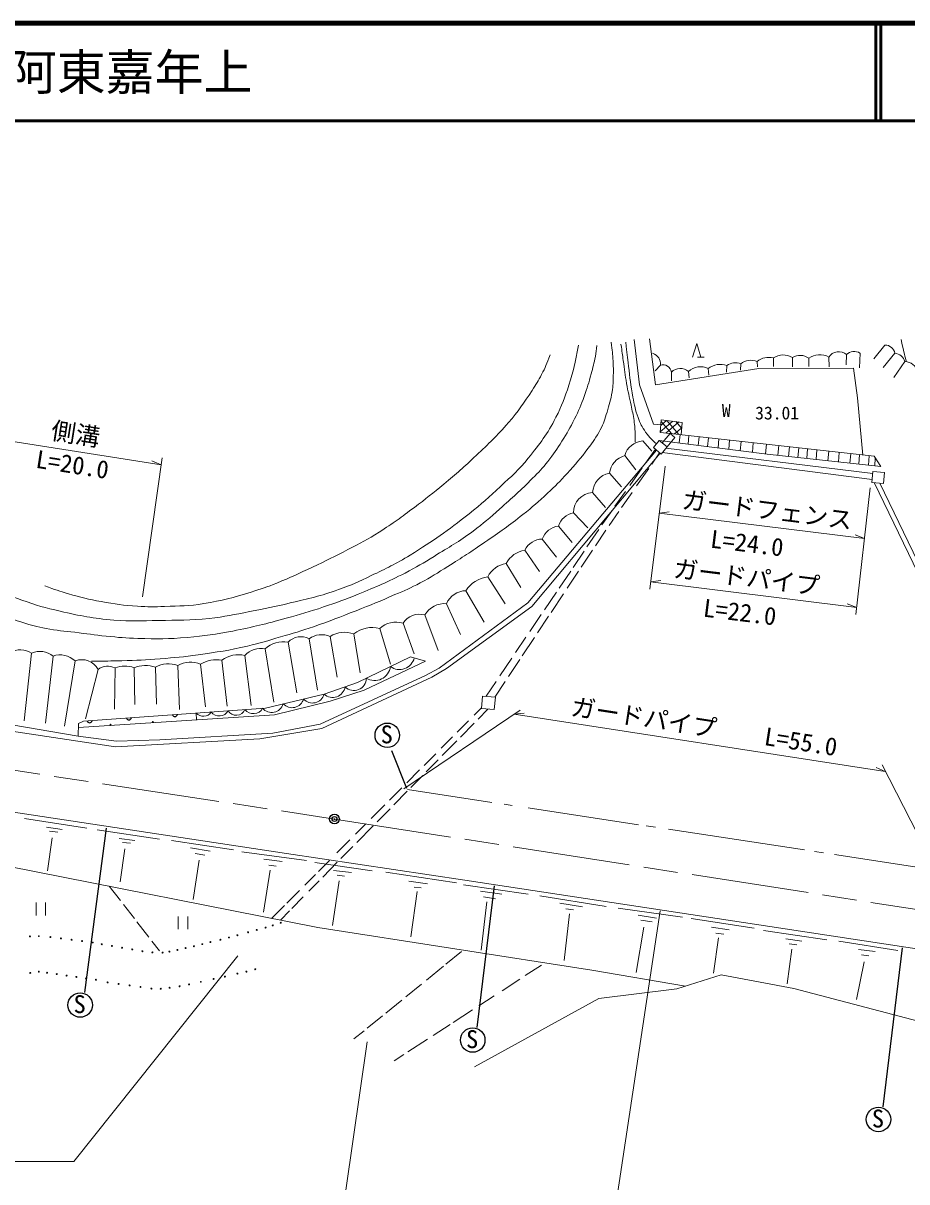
# Model space of a CAD drawing. Units: millimetres, scale not verified. Extents: x 40000 to 680000, y 20000 to 380000.
# Drawn here: x 421593 to 511918, y 261506 to 380000 of the extents above; entities that cross this region are included whole.
import ezdxf
from ezdxf.enums import TextEntityAlignment as Align

# ---------------------------------------------------------------- set-up
doc = ezdxf.new("R2010")
doc.units = ezdxf.units.MM
doc.header["$LTSCALE"] = 1000
doc.header["$PDMODE"] = 32
doc.header["$PDSIZE"] = 500
doc.linetypes.add('CHAIN', pattern=[18.5, 12, -1.5, 3.5, -1.5])
for name, color, linetype, lineweight in [('M-BGD', 7, 'Continuous', 13), ('M-BMK', 2, 'CHAIN', 13), ('M-BMK-SRVR', 3, 'Continuous', 25), ('M-STR-HTXT', 7, 'Continuous', 13), ('M-STR-STRC', 7, 'Continuous', 13), ('M-TTL', 2, 'Continuous', 140), ('M-TTL-BAND', 7, 'Continuous', 25), ('M-TTL-LINE', 7, 'Continuous', 50)]:
    doc.layers.add(name, color=color, linetype=linetype, lineweight=lineweight)
doc.layers.add('M-TTL-TXT', color=7, linetype='Continuous')
doc.styles.add('ＭＳ ゴシック', font='')
doc.styles.get('ＭＳ ゴシック').set_extended_font_data('MS Gothic')

msp = doc.modelspace()

# ---------------------------------------------------------------- linework, layer by layer
at = {"layer": 'M-BGD'}
for p, q in [((484595, 343013), (484048, 347654)), ((486234, 343012), (485624, 347723)), ((490023, 345832), (490443, 347232)), ((490443, 347232), (490863, 345832)), ((505748, 346110), (505732, 345048)), ((507132, 346251), (507086, 344757)), ((509680, 347080), (508535, 345681)), ((510689, 346239), (509488, 344798)), ((486735, 345024), (486196, 344439)), ((491213, 345832), (490513, 345832)), ((493523, 345002), (493487, 344318)), ((494953, 345156), (494926, 344523)), ((496621, 345409), (496665, 344841)), ((498275, 345759), (498275, 344882)), ((500224, 345801), (500244, 344857)), ((501892, 345731), (501914, 344888)), ((503939, 345843), (503964, 344857)), ((511713, 345383), (510582, 343760)), ((496791, 344673), (486234, 343012)), ((487851, 344320), (487851, 343439)), ((489602, 344370), (489655, 343738)), ((491621, 344669), (491683, 344019)), ((506483, 344707), (496791, 344673)), ((506885, 341687), (506483, 344707)), ((486015, 338998), (484595, 343013)), ((507433, 335833), (506885, 341687)), ((486764, 338906), (486015, 338998)), ((486802, 339418), (486707, 338151)), ((486712, 338218), (487983, 339286)), ((486761, 338871), (487340, 339358)), ((486791, 339276), (487862, 338022)), ((488961, 339176), (486802, 339418)), ((487285, 338086), (488627, 339214)), ((487399, 339351), (488606, 337939)), ((488315, 339249), (488915, 338546)), ((488961, 339176), (488867, 337909)), ((487729, 338037), (486707, 338151)), ((487729, 338037), (486921, 337086)), ((488191, 337630), (487729, 338037)), ((508573, 335706), (487729, 338037)), ((488164, 337988), (488920, 338624)), ((488738, 337924), (488634, 337077)), ((489650, 337822), (489567, 336957)), ((484918, 337279), (485860, 336221)), ((486617, 337335), (486007, 336588)), ((486799, 335940), (486007, 336588)), ((487410, 336686), (486617, 337335)), ((486617, 337335), (497627, 335927)), ((486799, 335940), (487410, 336686)), ((508437, 333957), (487292, 336543)), ((487410, 336686), (488191, 337630)), ((490685, 337706), (490593, 336826)), ((491660, 337597), (491528, 336707)), ((492717, 337479), (492626, 336566)), ((493807, 337357), (493716, 336427)), ((494973, 337227), (494883, 336278)), ((496222, 337087), (496136, 336117)), ((497575, 336936), (497467, 335947)), ((498831, 336795), (498718, 335808)), ((499928, 336673), (499818, 335689)), ((500876, 336567), (500774, 335586)), ((473176, 320733), (486328, 336325)), ((473575, 320345), (486709, 336013)), ((483081, 335779), (484224, 334305)), ((485212, 335006), (486213, 336419)), ((485856, 334913), (486653, 336059)), ((486915, 336082), (508379, 333348)), ((497627, 335927), (509267, 334665)), ((501769, 336467), (501710, 335484)), ((502721, 336360), (502644, 335383)), ((503958, 336222), (503837, 335254)), ((505012, 336104), (504930, 335135)), ((506195, 335972), (506082, 335010)), ((507085, 335872), (507017, 334909)), ((508056, 335764), (508003, 334802)), ((509267, 334665), (508573, 335706)), ((508696, 335522), (508661, 334731)), ((483597, 332725), (484876, 334533)), ((484293, 332668), (485534, 334450)), ((508456, 334157), (508348, 333030)), ((509637, 334044), (508456, 334157)), ((481511, 333987), (482757, 332567)), ((508348, 333030), (509529, 332917)), ((508575, 333009), (513075, 323707)), ((509529, 332917), (509637, 334044)), ((479791, 331987), (481102, 330485)), ((482084, 330590), (483163, 332114)), ((482759, 330462), (483831, 332004)), ((477846, 329914), (479315, 328380)), ((481479, 328623), (482476, 330056)), ((476319, 328568), (477698, 326898)), ((474643, 327247), (476114, 325398)), ((479226, 326433), (480423, 328205)), ((480097, 326555), (481155, 328146)), ((472871, 326121), (474375, 323940)), ((477818, 324349), (478931, 325997)), ((478640, 324367), (479804, 326115)), ((470973, 324741), (472455, 322300)), ((476389, 322234), (477564, 323974)), ((477201, 322204), (478374, 323966)), ((469083, 323387), (470856, 320603)), ((466851, 321959), (468728, 318755)), ((474873, 319992), (476094, 321799)), ((475566, 319746), (476827, 321642)), ((464126, 314038), (473176, 320733)), ((464848, 313994), (473575, 320345)), ((464868, 320630), (466289, 317493)), ((462653, 319480), (464025, 315857)), ((473373, 317771), (474551, 319515)), ((474170, 317649), (475305, 319355)), ((458036, 318078), (459155, 314446)), ((460419, 318635), (461548, 315492)), ((448670, 316704), (449566, 311528)), ((450820, 317050), (451690, 311802)), ((452970, 317284), (453684, 313113)), ((455404, 317532), (456033, 313569)), ((471931, 315637), (472988, 317202)), ((472612, 315308), (473849, 317166)), ((422455, 315574), (421691, 308648)), ((424649, 315274), (423868, 308397)), ((444259, 315339), (444911, 310203)), ((446332, 316004), (447210, 310561)), ((455751, 312568), (461198, 315197)), ((462731, 314766), (461198, 315197)), ((426902, 314779), (425803, 308123)), ((430986, 314068), (430912, 309854)), ((432921, 314087), (433015, 310337)), ((435108, 314134), (435237, 310358)), ((437389, 314302), (437565, 309797)), ((439735, 314433), (440229, 310091)), ((441913, 314844), (442430, 310161)), ((456464, 311780), (462731, 314766)), ((462717, 313281), (464126, 314038)), ((470309, 313237), (471544, 315065)), ((471202, 313189), (472361, 314931)), ((429248, 313900), (427949, 308854)), ((451957, 308294), (462717, 313281)), ((452110, 307851), (463355, 313111)), ((463355, 313111), (464848, 313994)), ((452345, 311369), (455751, 312568)), ((452973, 310665), (456464, 311780)), ((468906, 311161), (469931, 312677)), ((469802, 311085), (470862, 312677)), ((446358, 309957), (452345, 311369)), ((447280, 309277), (452973, 310665)), ((468548, 311191), (468439, 309907)), ((469861, 311080), (468548, 311191)), ((469752, 309796), (469861, 311080)), ((412559, 309587), (427222, 307095)), ((427243, 307953), (447280, 309277)), ((427768, 308612), (446358, 309957)), ((439275, 309445), (439316, 308751)), ((468446, 309982), (467686, 309219)), ((468092, 308820), (469105, 309851)), ((468439, 309907), (469752, 309796)), ((412667, 308746), (431018, 306000)), ((427222, 307095), (427254, 308388)), ((427254, 308388), (427768, 308612)), ((447101, 307394), (451957, 308294)), ((467122, 308653), (465960, 307486)), ((466287, 306986), (467681, 308402)), ((427222, 307095), (431133, 306570)), ((435563, 306716), (447101, 307394)), ((445780, 306799), (452110, 307851)), ((465491, 307015), (464332, 305852)), ((431018, 306000), (445780, 306799)), ((431133, 306570), (435563, 306716)), ((464427, 305094), (465912, 306604)), ((463768, 305286), (462582, 304096)), ((462783, 303422), (464004, 304663)), ((462120, 303632), (460795, 302302)), ((461217, 301830), (462443, 303076)), ((405504, 301602), (448516, 295073)), ((460293, 301798), (459027, 300527)), ((459470, 300053), (460850, 301456)), ((460869, 301625), (469490, 300313)), ((458549, 300047), (457176, 298669)), ((470758, 300120), (471565, 299997)), ((421714, 298652), (428091, 297690)), ((457775, 298329), (459089, 299666)), ((473209, 299747), (484478, 298031)), ((425567, 297545), (423960, 297765)), ((429160, 297519), (435536, 296550)), ((456630, 298121), (455561, 297047)), ((455691, 296210), (457380, 297928)), ((485287, 297908), (486212, 297767)), ((487548, 297563), (501462, 295445)), ((424546, 296703), (424069, 293324)), ((424285, 297358), (425121, 297266)), ((433012, 296408), (431406, 296630)), ((436760, 296398), (443097, 295472)), ((454983, 296467), (453662, 295141)), ((431990, 295567), (431510, 292189)), ((431730, 296223), (432566, 296130)), ((440714, 295318), (438695, 295669)), ((439172, 295080), (440167, 294898)), ((443939, 295248), (450563, 294365)), ((448516, 295073), (466741, 292344)), ((454072, 294564), (455298, 295810)), ((502478, 295290), (503386, 295152)), ((439578, 294393), (438955, 290369)), ((446189, 294512), (448061, 294281)), ((446687, 293874), (447444, 293790)), ((451422, 294165), (457282, 293324)), ((452892, 294368), (451779, 293251)), ((452217, 292677), (453704, 294190)), ((504509, 294981), (514824, 293410)), ((419993, 293794), (451699, 287511)), ((446841, 293383), (446154, 289069)), ((451479, 292950), (450380, 291847)), ((453300, 293352), (455137, 293128)), ((453679, 292875), (454450, 292763)), ((458663, 293164), (465897, 292092)), ((430394, 291733), (431537, 290267)), ((450780, 291216), (451835, 292289)), ((453903, 292272), (453202, 287725)), ((461018, 292239), (462932, 291966)), ((461565, 291629), (462280, 291566)), ((466612, 291882), (473202, 290928)), ((466741, 292344), (530665, 282651)), ((449842, 291306), (448529, 289988)), ((449062, 289469), (450216, 290643)), ((461881, 291188), (461229, 286561)), ((468351, 291237), (470524, 290942)), ((468645, 290648), (469879, 290452)), ((474421, 290738), (481192, 289666)), ((422905, 290059), (422905, 288759)), ((423880, 288759), (423880, 290059)), ((431856, 289858), (432963, 288437)), ((448291, 289749), (446991, 288444)), ((447881, 288268), (448812, 289215)), ((468986, 290144), (468407, 285208)), ((476440, 290002), (478753, 289645)), ((477049, 289414), (477849, 289308)), ((482412, 289477), (488994, 288572)), ((433221, 288106), (434449, 286531)), ((437432, 288640), (437432, 287340)), ((438407, 287340), (438407, 288640)), ((477428, 288909), (476902, 284156)), ((486345, 288467), (484473, 288762)), ((484725, 288278), (485903, 288110)), ((489857, 288446), (496313, 287437)), ((451699, 287511), (479706, 283139)), ((485041, 287563), (484263, 282915)), ((493747, 287290), (491960, 287563)), ((492401, 286932), (493221, 286827)), ((497280, 287226), (503757, 286238)), ((434759, 286134), (435531, 285144)), ((492675, 286448), (492170, 282831)), ((499551, 286343), (501192, 286133)), ((499888, 285839), (500687, 285733)), ((504977, 286133), (510987, 285167)), ((466387, 285051), (464804, 283764)), ((500161, 285292), (499677, 281738)), ((506965, 285278), (508667, 285053)), ((507302, 284726), (508040, 284614)), ((464550, 283558), (462805, 282139)), ((472913, 282592), (474567, 283667)), ((507561, 283995), (506762, 280146)), ((470538, 281050), (472359, 282233)), ((479706, 283139), (489278, 281520)), ((488416, 281248), (492944, 282678)), ((492944, 282678), (500364, 281265)), ((462297, 281726), (460705, 280431)), ((480421, 280263), (488416, 281248)), ((500364, 281265), (524165, 275035)), ((460285, 280090), (458657, 278767)), ((467719, 273260), (480421, 280263)), ((468153, 279501), (469731, 280525)), ((458317, 278490), (456741, 277208)), ((465549, 277809), (467522, 279091)), ((463498, 276478), (465239, 277608)), ((456442, 276965), (455398, 276117)), ((460911, 274797), (462912, 276097)), ((459524, 273896), (460486, 274521))]:
    msp.add_line(p, q, dxfattribs=at)
at = {"layer": 'M-BGD', "lineweight": 25}
for p, q in [((459241, 305628), (460777, 301765)), ((430081, 297686), (427853, 280882)), ((469722, 291782), (467980, 277303)), ((511440, 285451), (509456, 269183))]:
    msp.add_line(p, q, dxfattribs=at)
at = {"layer": 'M-BGD'}
msp.add_lwpolyline([(480755, 328696), (481006, 329068), (481784, 330167)], dxfattribs=at)
for centre, radius in [((430525, 308239), 55.1), ((434861, 308525), 55.1), ((447922, 288008), 50), ((443496, 286717), 50), ((444575, 287022), 50), ((445470, 287264), 50), ((446366, 287506), 50), ((447110, 287731), 50), ((422282, 286610), 50), ((423192, 286630), 50), ((424371, 286534), 50), ((425453, 286396), 50), ((426534, 286259), 50), ((427616, 286121), 50), ((428698, 285983), 50), ((429624, 285804), 50), ((430663, 285626), 50), ((439048, 285592), 50), ((439892, 285811), 50), ((440736, 286030), 50), ((441757, 286268), 50), ((442626, 286493), 50), ((431703, 285447), 50), ((432743, 285268), 50), ((433782, 285089), 50), ((434800, 284975), 50), ((435844, 284952), 50), ((436539, 285051), 50), ((437363, 285228), 50), ((438186, 285405), 50), ((445310, 283250), 50), ((422319, 282874), 50), ((423193, 282998), 50), ((424034, 282888), 50), ((425031, 282745), 50), ((426029, 282602), 50), ((427026, 282459), 50), ((428024, 282317), 50), ((429021, 282174), 50), ((441060, 282262), 50), ((442217, 282489), 50), ((443486, 282800), 50), ((444413, 283000), 50), ((430218, 281907), 50), ((431340, 281749), 50), ((432463, 281591), 50), ((433585, 281434), 50), ((434707, 281276), 50), ((435656, 281251), 50), ((436562, 281353), 50), ((437584, 281500), 50), ((438548, 281691), 50), ((439752, 281960), 50)]:
    msp.add_circle(centre, radius, dxfattribs=at)
at = {"layer": 'M-BGD', "lineweight": 25}
for centre in [(458809, 307175), (427419, 279585), (467546, 276006), (509022, 267886)]:
    msp.add_circle(centre, 1250, dxfattribs=at)
at = {"layer": 'M-BGD'}
for centre, radius, start, end in [((485604, 345151), 1138, 353.60301, 72.9596), ((499282, 344267), 1800, 58.45659, 124.01623), ((501007, 344557), 1470, 52.99296, 122.1951), ((503000, 344259), 1842, 59.33182, 126.94089), ((504962, 345171), 1224, 50.06089, 146.69645), ((506526, 345334), 1099, 56.54161, 135.09192), ((509703, 346081), 999, 9.07103, 91.31782), ((510620, 345116), 1125, 13.74768, 86.48695), ((486986, 344186), 875, 8.83502, 106.63778), ((490818, 343122), 1742, 62.57346, 134.28048), ((492875, 343105), 2005, 71.15235, 128.72974), ((494380, 343754), 1515, 67.80747, 124.50287), ((496007, 343830), 1694, 68.73739, 128.46538), ((497794, 343952), 1871, 75.09011, 128.83399), ((511681, 343959), 1425, 16.71504, 88.74438), ((488753, 343408), 1283, 48.58447, 134.67705), ((485081, 335205), 2080, 94.48889, 163.99459), ((483714, 333640), 2230, 106.47785, 171.05161), ((481969, 331853), 2182, 102.12722, 176.49403), ((479888, 329946), 2043, 92.72055, 180.92028), ((478140, 328040), 1896, 98.9466, 163.85431), ((476602, 326485), 2102, 97.73074, 158.75284), ((474723, 325164), 2084, 92.19449, 152.67253), ((473328, 323498), 2662, 99.87761, 152.16118), ((471328, 322248), 2518, 98.10481, 153.11133), ((469518, 320249), 3168, 97.89797, 147.33731), ((466888, 319760), 2199, 90.96008, 156.70879), ((464664, 318314), 2325, 84.96757, 149.88991), ((459691, 316375), 2375, 72.13977, 134.17813), ((462109, 317543), 2012, 74.31818, 147.11297), ((454434, 314989), 2722, 69.11573, 122.53984), ((457235, 315322), 2870, 73.80025, 129.64284), ((448181, 314082), 2667, 79.42086, 133.89301), ((449984, 315393), 1856, 63.22285, 135.05485), ((452107, 315216), 2240, 67.34779, 125.05911), ((421293, 313729), 2180, 57.80494, 118.74974), ((423309, 313645), 2110, 50.54738, 113.88711), ((425365, 313159), 2233, 46.49976, 108.69448), ((443604, 312635), 2782, 76.39974, 127.44659), ((445885, 313833), 2216, 78.36984, 137.19707), ((427581, 313020), 1885, 27.82082, 111.11713), ((430254, 312572), 1666, 63.91843, 127.13665), ((431978, 311560), 2697, 69.53473, 111.5724), ((434079, 311096), 3208, 71.28676, 111.1614), ((436419, 311912), 2579, 67.90185, 120.53634), ((438691, 312044), 2606, 66.40175, 119.9832), ((441342, 311895), 3004, 79.04472, 122.34303), ((457518, 314392), 1623, 238.37822, 353.14806), ((460054, 315459), 1562, 233.74584, 346.41396), ((455399, 313027), 1269, 225.05226, 359.25786), ((453216, 312340), 1304, 228.09067, 350.67836), ((449074, 311225), 1232, 222.96377, 343.58831), ((451165, 311695), 1224, 221.99288, 344.5592), ((440003, 310068), 958, 220.55715, 327.71746), ((441637, 310201), 1046, 218.07707, 330.19753), ((443373, 310182), 968, 211.12327, 337.15134), ((445122, 310461), 1079, 217.42002, 330.85459), ((447000, 310718), 1219, 219.90406, 344.16231)]:
    msp.add_arc(centre, radius, start, end, dxfattribs=at)
at = {"layer": 'M-BGD', "lineweight": 25}
for centre in [(437099, 309344), (428382, 308713), (432397, 309003)]:
    msp.add_arc(centre, 256, 196.81769, 351.45692, dxfattribs=at)
at = {"layer": 'M-BGD'}
for points, knots in [([(428590, 314753), (430081, 314761), (430473, 314767), (431680, 314803), (433217, 314849), (434079, 314875), (435612, 314999), (437127, 315122), (437978, 315183), (439482, 315401), (441465, 315689), (442581, 315850), (444533, 316301), (445856, 316607), (446581, 316844), (447884, 317226), (449215, 317617), (449965, 317826), (451277, 318278), (452990, 318867), (453930, 319253), (455616, 319918), (457181, 320535), (458057, 320884), (459598, 321558), (460615, 322003), (461197, 322230), (462177, 322750), (463317, 323354), (463916, 323763), (465009, 324446), (466509, 325383), (467340, 325923), (468795, 326928), (470337, 327993), (471209, 328583), (472678, 329746), (473695, 330551), (474238, 331036), (475188, 331919), (476007, 332681), (476459, 333119), (477207, 333952), (478069, 334912), (478556, 335452), (479324, 336490), (479861, 337215), (480170, 337624), (480586, 338424), (480932, 339090), (481053, 339501), (481272, 340219), (481517, 341018), (481657, 341469), (481791, 342294), (481898, 342950), (481900, 343326), (481917, 343990), (481933, 344560), (481917, 344879), (481889, 345448), (481853, 346201), (481816, 346457), (481707, 347369)], [0, 0, 0, 0, 1, 1, 1, 2, 2, 2, 3, 3, 3, 4, 4, 4, 5, 5, 5, 6, 6, 6, 7, 7, 7, 8, 8, 8, 9, 9, 9, 10, 10, 10, 11, 11, 11, 12, 12, 12, 13, 13, 13, 14, 14, 14, 15, 15, 15, 16, 16, 16, 17, 17, 17, 18, 18, 18, 19, 19, 19, 20, 20, 20, 21, 21, 21, 21]), ([(483184, 347380), (483315, 346196), (483351, 345891), (483471, 344938), (483627, 343693), (483668, 342987), (483910, 341757), (484072, 340932), (484167, 340466), (484443, 339672), (484658, 339054), (484867, 338739), (485219, 338186), (485417, 337874), (485565, 337722), (485820, 337454), (486007, 337258), (486078, 337190), (486322, 336973)], [0, 0, 0, 0, 1, 1, 1, 2, 2, 2, 3, 3, 3, 4, 4, 4, 5, 5, 5, 6, 6, 6, 6]), ([(511345, 347644), (511459, 347046), (511488, 346883), (511606, 346401), (511699, 346024), (511733, 345899), (511865, 345441)], [0, 0, 0, 0, 1, 1, 1, 2, 2, 2, 2]), ([(410783, 325850), (411570, 324969), (411806, 324705), (412529, 324041), (413246, 323381), (413674, 323036), (414463, 322464), (415430, 321763), (415998, 321404), (417029, 320803), (417965, 320257), (418504, 319971), (419489, 319520), (420277, 319159), (420726, 318968), (421550, 318700), (422462, 318403), (422986, 318274), (423927, 318090), (425065, 317867), (425721, 317857), (426871, 317711), (428127, 317552), (428829, 317440), (430088, 317312), (431350, 317183), (432059, 317111), (433327, 317080), (435298, 317033), (436411, 317007), (438374, 317185), (440200, 317352), (441223, 317486), (443022, 317837), (445169, 318257), (446357, 318568), (448469, 319141), (449976, 319551), (450815, 319801), (452296, 320298), (453691, 320765), (454471, 321037), (455829, 321602), (457727, 322391), (458803, 322814), (460624, 323768), (461807, 324388), (462453, 324769), (463589, 325471), (465170, 326449), (466099, 326941), (467585, 328058), (468686, 328886), (469271, 329394), (470298, 330313), (471638, 331512), (472406, 332169), (473662, 333456), (474296, 334104), (474667, 334459), (475223, 335175), (475830, 335957), (476135, 336422), (476663, 337260), (477205, 338120), (477499, 338611), (477952, 339521), (478389, 340398), (478601, 340907), (478942, 341824), (479269, 342704), (479391, 343219), (479643, 344124), (479836, 344818), (479936, 345211), (480078, 345918), (480164, 346347), (480181, 346599), (480246, 347026)], [0, 0, 0, 0, 1, 1, 1, 2, 2, 2, 3, 3, 3, 4, 4, 4, 5, 5, 5, 6, 6, 6, 7, 7, 7, 8, 8, 8, 9, 9, 9, 10, 10, 10, 11, 11, 11, 12, 12, 12, 13, 13, 13, 14, 14, 14, 15, 15, 15, 16, 16, 16, 17, 17, 17, 18, 18, 18, 19, 19, 19, 20, 20, 20, 21, 21, 21, 22, 22, 22, 23, 23, 23, 24, 24, 24, 25, 25, 25, 26, 26, 26, 26]), ([(478353, 347068), (477987, 345141), (477889, 344535), (477372, 342974), (476937, 341662), (476679, 340922), (476047, 339693), (475145, 337941), (474459, 337048), (473229, 335508), (472243, 334274), (471545, 333705), (470390, 332627), (469173, 331491), (468478, 330864), (467172, 329830), (464915, 328044), (463585, 327117), (461137, 325603), (459643, 324680), (458747, 324257), (457162, 323500), (455887, 322892), (455168, 322550), (453839, 322070), (451948, 321387), (450828, 321186), (448876, 320703), (447270, 320306), (446359, 320130), (444733, 319820), (443130, 319514), (442235, 319300), (440612, 319126), (438593, 318910), (437447, 318954), (435417, 318916), (433643, 318882), (432644, 318824), (430875, 318958), (428700, 319122), (427492, 319380), (425365, 319862), (423813, 320214), (422948, 320452), (421453, 320998), (420248, 321438), (419579, 321719), (418446, 322323), (417006, 323089), (416521, 323501), (414997, 324678)], [0, 0, 0, 0, 1, 1, 1, 2, 2, 2, 3, 3, 3, 4, 4, 4, 5, 5, 5, 6, 6, 6, 7, 7, 7, 8, 8, 8, 9, 9, 9, 10, 10, 10, 11, 11, 11, 12, 12, 12, 13, 13, 13, 14, 14, 14, 15, 15, 15, 16, 16, 16, 17, 17, 17, 17]), ([(423793, 322449), (424930, 322038), (425257, 321931), (426211, 321650), (427507, 321268), (428248, 321095), (429576, 320851), (431010, 320587), (431822, 320455), (433277, 320367), (434360, 320301), (434970, 320309), (436053, 320346), (437617, 320399), (438504, 320391), (440049, 320640), (441969, 320950), (443027, 321248), (444886, 321818), (445927, 322137), (446506, 322335), (447515, 322743), (448956, 323327), (449744, 323702), (451153, 324362), (452590, 325036), (453389, 325428), (454791, 326171), (456055, 326841), (456779, 327193), (457987, 327959), (459437, 328877), (460211, 329453), (461584, 330482), (462781, 331380), (463443, 331897), (464591, 332859), (465911, 333965), (466644, 334595), (467893, 335782), (469227, 337050), (469986, 337757), (471194, 339146), (472243, 340353), (472730, 341116), (473613, 342448), (474020, 343062), (474237, 343416), (474580, 344067), (474978, 344822), (475086, 345112), (475463, 346065)], [0, 0, 0, 0, 1, 1, 1, 2, 2, 2, 3, 3, 3, 4, 4, 4, 5, 5, 5, 6, 6, 6, 7, 7, 7, 8, 8, 8, 9, 9, 9, 10, 10, 10, 11, 11, 11, 12, 12, 12, 13, 13, 13, 14, 14, 14, 15, 15, 15, 16, 16, 16, 17, 17, 17, 17]), ([(484143, 337135), (484157, 337478), (484155, 337576), (484151, 337858), (484145, 338448), (484106, 338778), (484036, 339364), (483962, 339985), (483851, 340321), (483728, 340934), (483553, 341804), (483423, 342285), (483270, 343159), (483112, 344063), (483062, 344576), (482933, 345486), (482841, 346139), (482812, 346344), (482700, 347159)], [0, 0, 0, 0, 1, 1, 1, 2, 2, 2, 3, 3, 3, 4, 4, 4, 5, 5, 5, 6, 6, 6, 6])]:
    msp.add_open_spline(points, degree=3, knots=knots, dxfattribs=at)
at = {"layer": 'M-BMK'}
for p, q in [((411424, 305010), (453414, 298608)), ((453414, 298608), (552940, 283132))]:
    msp.add_line(p, q, dxfattribs=at)
at = {"layer": 'M-BMK-SRVR'}
msp.add_circle((453414, 298608), 500, dxfattribs=at)
msp.add_point((453414, 298608), dxfattribs=at)
at = {"layer": 'M-STR-HTXT'}
for p, q in [((417277, 337740), (435697, 334833)), ((433788, 321336), (435801, 335562)), ((435697, 334833), (434749, 335235)), ((487206, 334709), (485643, 322132)), ((508169, 332486), (506715, 319513)), ((486609, 329902), (487632, 330027)), ((486609, 329902), (507587, 327294)), ((507587, 327294), (506625, 327666)), ((485734, 322863), (486757, 322988)), ((485734, 322863), (506797, 320245)), ((506797, 320245), (505835, 320616)), ((460503, 301681), (472395, 309748)), ((471785, 309334), (472812, 309429)), ((471785, 309334), (509721, 303482)), ((509721, 303482), (508771, 303882)), ((514883, 293402), (509385, 304138)), ((426785, 263596), (443542, 284613)), ((456754, 275829), (454581, 260664)), ((399285, 263596), (426785, 263596))]:
    msp.add_line(p, q, dxfattribs=at)
at = {"layer": 'M-STR-STRC'}
msp.add_line((486718, 289213), (480392, 247486), dxfattribs=at)
at = {"layer": 'M-TTL'}
msp.add_line((680000, 380000), (40000, 380000), dxfattribs=at)
at = {"layer": 'M-TTL-BAND', "lineweight": 13}
msp.add_line((509158, 332953), (513534, 323907), dxfattribs=at)
at = {"layer": 'M-TTL-LINE'}
for p, q in [((508747, 380000), (508747, 370000)), ((509247, 380000), (509247, 370000)), ((40000, 370000), (680000, 370000))]:
    msp.add_line(p, q, dxfattribs=at)

# ---------------------------------------------------------------- texts
at = {"layer": 'M-BGD', "style": 'ＭＳ ゴシック'}
for s, height, p in [('W', 1320, (493014, 339340)), ('33.01', 1320, (496414, 339077)), ('S', 1833, (458130, 305801)), ('S', 1833, (426741, 278212)), ('S', 1833, (466867, 274632)), ('S', 1833, (508343, 266512))]:
    msp.add_text(s, height=height, dxfattribs=at).set_placement(p, align=Align.BOTTOM_LEFT)
at = {"layer": 'M-STR-HTXT', "style": 'ＭＳ ゴシック'}
for s, rotation, p in [('側溝', 351.03, (424262, 336948)), ('L=20.0', 351.03, (422709, 334004)), ('ガードフェンス', 352.914, (488800, 329855)), ('L=24.0', 352.914, (491697, 325833)), ('ガードパイプ', 352.914, (487925, 322817)), ('L=22.0', 352.914, (490962, 318777)), ('ガードパイプ\u3000\u3000L=55.0', 351.231, (477403, 308694))]:
    msp.add_text(s, height=1833, rotation=rotation, dxfattribs=at).set_placement(p, align=Align.BOTTOM_LEFT)
at = {"layer": 'M-TTL-TXT', "style": 'ＭＳ ゴシック'}
msp.add_text('山口市阿東嘉年上', height=3666, dxfattribs=at).set_placement((405024, 375000), align=Align.MIDDLE_LEFT)

doc.saveas('drawing.dxf')
